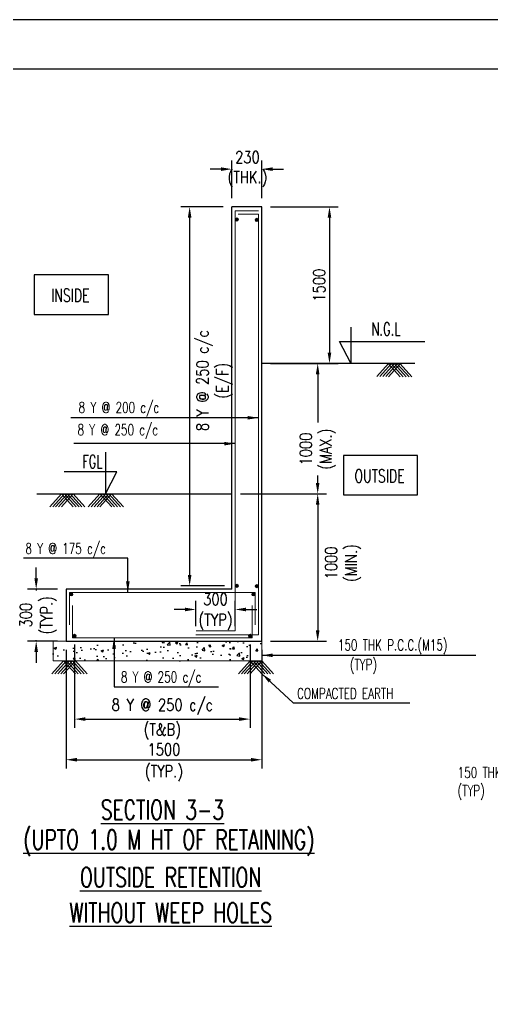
# Model space of a CAD drawing. Extents: x 345615 to 1272425, y -526289 to -156124.
# Drawn here: x 907856 to 918692, y -289113 to -266277 of the extents above; entities that cross this region are included whole.
import ezdxf
from ezdxf.enums import TextEntityAlignment as Align

# ---------------------------------------------------------------- set-up
doc = ezdxf.new("R2010")
doc.units = 0
doc.header["$LTSCALE"] = 500
doc.header["$MEASUREMENT"] = 0
doc.header["$PDMODE"] = 35
doc.header["$PDSIZE"] = -15
doc.layers.get('DEFPOINTS').update_dxf_attribs({"color": 4})
for name, color, linetype in [('BEAM', 4, 'Continuous'), ('Layer1', 7, 'Continuous'), ('LEVEL SECTION', 3, 'Continuous'), ('PCC', 7, 'Continuous'), ('S-DIM-1', 5, 'Continuous'), ('S-DIMANTION', 5, 'Continuous'), ('S-FILLING', 9, 'Continuous'), ('S-LEVEL SECTION', 3, 'Continuous'), ('S-REINF', 6, 'Continuous'), ('S-TEXT', 2, 'Continuous'), ('S-TEXT-1', 4, 'Continuous'), ('S-TITIL', 6, 'Continuous'), ('s_TITILE', 9, 'Continuous'), ('TEXT NORMAL', 4, 'Continuous')]:
    doc.layers.add(name, color=color, linetype=linetype)
doc.styles.add('ROMANS', font='simplex.shx', dxfattribs={"width": 0.8, "height": 275, "bigfont": 'bigfont.shx'})
doc.dimstyles.new('3-100', dxfattribs={"dimtxt": 250, "dimasz": 250, "dimexe": 150, "dimexo": 60, "dimgap": 75, "dimtad": 1, "dimdec": 0, "dimlfac": 0.333333, "dimzin": 0, "dimdsep": 46, "dimtxsty": 'ROMANS', "dimcen": -300, "dimclrd": 5, "dimclre": 5, "dimclrt": 4, "dimadec": 0, "dimazin": 0, "dimtfac": 1, "dimtdec": 0, "dimtix": 1, "dimtofl": 0, "dimtmove": 2, "dimatfit": 3, "dimfxl": 0, "dimtolj": 1, "dimtzin": 0, "dimarcsym": 0})
doc.dimstyles.new('dim100', dxfattribs={"dimtxt": 250, "dimasz": 250, "dimexe": 200, "dimexo": 200, "dimgap": 100, "dimtad": 1, "dimdec": 0, "dimzin": 0, "dimdsep": 46, "dimtxsty": 'ROMANS', "dimcen": 0, "dimclrd": 5, "dimclre": 5, "dimclrt": 4, "dimadec": 0, "dimazin": 0, "dimtfac": 1, "dimtdec": 0, "dimtix": 1, "dimtofl": 0, "dimtmove": 2, "dimatfit": 3, "dimfxl": 0, "dimtolj": 1, "dimtzin": 0, "dimlwd": -1, "dimlwe": -1, "dimarcsym": 0})
doc.dimstyles.new('dim33.33', dxfattribs={"dimtxt": 250, "dimasz": 250, "dimexe": 200, "dimexo": 200, "dimgap": 100, "dimtad": 1, "dimdec": 0, "dimlfac": 0.333331, "dimzin": 0, "dimdsep": 46, "dimtxsty": 'ROMANS', "dimcen": 0, "dimclrd": 5, "dimclre": 5, "dimclrt": 4, "dimadec": 0, "dimazin": 0, "dimtfac": 1, "dimtdec": 0, "dimtix": 1, "dimtofl": 0, "dimtmove": 2, "dimatfit": 3, "dimfxl": 0, "dimtolj": 1, "dimtzin": 0, "dimlwd": -1, "dimlwe": -1, "dimarcsym": 0})

# ---------------------------------------------------------------- blocks, each defined once
blk = doc.blocks.new('*D903')
at = {"layer": 'DEFPOINTS', "color": 0}
for p in [(912729, -270579, 0), (911760, -279302), (912761, -279302)]:
    blk.add_point(p, dxfattribs=at)
at = {"layer": 'S-DIM-1', "color": 5}
for p, q in [((912529, -270579), (911560, -270579)), ((911760, -270829), (911760, -279052)), ((912561, -279302), (911560, -279302))]:
    blk.add_line(p, q, dxfattribs=at)
for points in [[(911718, -270829), (911801, -270829), (911760, -270579)], [(911718, -279052), (911801, -279052), (911760, -279302)]]:
    blk.add_solid(points, dxfattribs=at)
at = {"layer": 'S-DIM-1', "color": 4, "insert": (912330, -274579), "char_height": 275, "attachment_point": 5, "rotation": 90, "style": 'ROMANS'}
blk.add_mtext('\\A1;8 Y @ 250 c/c\\P(E/F)', dxfattribs=at)
blk = doc.blocks.new('*D904')
at = {"layer": 'DEFPOINTS', "color": 0, "linetype": 'ByBlock', "ltscale": 20}
for p in [(909114, -280453), (913148, -280453), (913148, -282369)]:
    blk.add_point(p, dxfattribs=at)
at = {"layer": 'S-DIMANTION', "color": 5, "linetype": 'ByBlock', "ltscale": 20}
for p, q in [((909114, -280653), (909114, -282569)), ((913148, -280653), (913148, -282569)), ((909364, -282369), (912898, -282369))]:
    blk.add_line(p, q, dxfattribs=at)
for points in [[(909364, -282327), (909364, -282410), (909114, -282369)], [(912898, -282327), (912898, -282410), (913148, -282369)]]:
    blk.add_solid(points, dxfattribs=at)
at = {"layer": 'S-DIMANTION', "color": 4, "linetype": 'ByBlock', "lineweight": -2, "ltscale": 20, "char_height": 275, "style": 'ROMANS'}
for s, insert, attachment_point in [('\\A1;8 Y @ 250 c/c', (911131, -282269), 8), ('\\A1;(T&B)', (911131, -282469), 2)]:
    blk.add_mtext(s, dxfattribs=dict(at, insert=insert, attachment_point=attachment_point))
blk = doc.blocks.new('*D905')
at = {"layer": 'DEFPOINTS', "color": 0, "linetype": 'ByBlock', "ltscale": 20}
for p in [(912804, -279846), (911904, -280427), (912804, -280427)]:
    blk.add_point(p, dxfattribs=at)
at = {"layer": 'S-DIMANTION', "color": 5, "linetype": 'ByBlock', "ltscale": 20}
for p, q in [((911904, -280227), (911904, -279646)), ((912804, -280227), (912804, -279646)), ((911654, -279846), (911404, -279846)), ((913054, -279846), (913304, -279846))]:
    blk.add_line(p, q, dxfattribs=at)
for points in [[(911654, -279805), (911654, -279888), (911904, -279846)], [(913054, -279805), (913054, -279888), (912804, -279846)]]:
    blk.add_solid(points, dxfattribs=at)
at = {"layer": 'S-DIMANTION', "color": 4, "linetype": 'ByBlock', "lineweight": -2, "ltscale": 20, "char_height": 275, "style": 'ROMANS'}
for s, insert, attachment_point in [('\\A1;300', (912354, -279746), 8), ('\\A1;(TYP)', (912354, -279946), 2)]:
    blk.add_mtext(s, dxfattribs=dict(at, insert=insert, attachment_point=attachment_point))
blk = doc.blocks.new('*D906')
at = {"layer": 'DEFPOINTS', "color": 0}
for p in [(912729, -277185, 0), (913419, -280577, 0), (914704, -280577)]:
    blk.add_point(p, dxfattribs=at)
at = {"layer": 'S-DIM-1', "color": 5}
for p, q in [((912929, -277185), (914904, -277185)), ((914704, -277435), (914704, -280327)), ((913619, -280577), (914904, -280577))]:
    blk.add_line(p, q, dxfattribs=at)
for points in [[(914662, -277435), (914745, -277435), (914704, -277185)], [(914662, -280327), (914745, -280327), (914704, -280577)]]:
    blk.add_solid(points, dxfattribs=at)
at = {"layer": 'S-DIM-1', "color": 4, "insert": (915287, -278776), "char_height": 275, "attachment_point": 5, "rotation": 90, "style": 'ROMANS'}
blk.add_mtext('\\A1;1000\\P(MIN.)', dxfattribs=at)
blk = doc.blocks.new('*D907')
at = {"layer": 'DEFPOINTS', "color": 0}
for p in [(913419, -274185), (914704, -274185), (913419, -277185)]:
    blk.add_point(p, dxfattribs=at)
at = {"layer": 'S-DIM-1', "color": 5}
for p, q in [((913619, -274185), (914904, -274185)), ((914704, -274435), (914704, -275546)), ((914704, -276935), (914704, -276762)), ((913619, -277185), (914904, -277185))]:
    blk.add_line(p, q, dxfattribs=at)
for points in [[(914662, -274435), (914745, -274435), (914704, -274185)], [(914662, -276935), (914745, -276935), (914704, -277185)]]:
    blk.add_solid(points, dxfattribs=at)
at = {"layer": 'S-DIM-1', "color": 4, "insert": (914704, -276154), "char_height": 275, "attachment_point": 5, "rotation": 90, "style": 'ROMANS'}
blk.add_mtext('\\A1;1000\\P(MAX.)', dxfattribs=at)
blk = doc.blocks.new('*D908')
at = {"layer": 'DEFPOINTS', "color": 0, "linetype": 'ByBlock', "ltscale": 20}
for p in [(908919, -280577, 30), (913419, -280577, 30), (913419, -283304)]:
    blk.add_point(p, dxfattribs=at)
at = {"layer": 'S-DIMANTION', "color": 5, "linetype": 'ByBlock', "ltscale": 20}
for p, q in [((908919, -280777), (908919, -283504)), ((913419, -280777), (913419, -283504)), ((909169, -283304), (913169, -283304))]:
    blk.add_line(p, q, dxfattribs=at)
for points in [[(909169, -283262), (909169, -283346), (908919, -283304)], [(913169, -283262), (913169, -283346), (913419, -283304)]]:
    blk.add_solid(points, dxfattribs=at)
at = {"layer": 'S-DIMANTION', "color": 4, "linetype": 'ByBlock', "lineweight": -2, "ltscale": 20, "char_height": 275, "attachment_point": 5, "style": 'ROMANS'}
for s, insert in [('\\A1;1500', (911169, -283067)), ('\\A1;(TYP.)', (911169, -283614))]:
    blk.add_mtext(s, dxfattribs=dict(at, insert=insert))
blk = doc.blocks.new('*D909')
at = {"layer": 'DEFPOINTS', "color": 0}
for p in [(908919, -279377, 30), (908232, -280577), (908919, -280577)]:
    blk.add_point(p, dxfattribs=at)
at = {"layer": 'S-DIM-1', "color": 5, "lineweight": -3}
for p, q in [((908232, -279127), (908232, -278877)), ((908232, -279377), (908232, -279406)), ((908232, -280577), (908232, -280549)), ((908232, -280827), (908232, -281077))]:
    blk.add_line(p, q, dxfattribs=at)
at = {"layer": 'S-DIM-1', "color": 5}
for p, q in [((908719, -279377), (908032, -279377)), ((908719, -280577), (908032, -280577))]:
    blk.add_line(p, q, dxfattribs=at)
for points in [[(908190, -279127), (908274, -279127), (908232, -279377)], [(908190, -280827), (908274, -280827), (908232, -280577)]]:
    blk.add_solid(points, dxfattribs=at)
at = {"layer": 'S-DIM-1', "color": 4, "char_height": 275, "rotation": 90, "style": 'ROMANS'}
for s, insert, attachment_point in [('\\A1;300', (908132, -279977), 8), ('\\A1;(TYP.)', (908332, -279977), 2)]:
    blk.add_mtext(s, dxfattribs=dict(at, insert=insert, attachment_point=attachment_point))
blk = doc.blocks.new('*D910')
at = {"layer": 'DEFPOINTS', "color": 0}
for p in [(913419, -270579), (913419, -274185, -216), (914975, -274185)]:
    blk.add_point(p, dxfattribs=at)
at = {"layer": 'S-DIM-1', "color": 5}
for p, q in [((913619, -270579), (915175, -270579)), ((914975, -270829), (914975, -273935)), ((913619, -274185), (915175, -274185))]:
    blk.add_line(p, q, dxfattribs=at)
for points in [[(914933, -270829), (915017, -270829), (914975, -270579)], [(914933, -273935), (915017, -273935), (914975, -274185)]]:
    blk.add_solid(points, dxfattribs=at)
at = {"layer": 'S-DIM-1', "color": 4, "insert": (914737, -272382), "char_height": 275, "attachment_point": 5, "rotation": 90, "style": 'ROMANS'}
blk.add_mtext('\\A1;1500', dxfattribs=at)
blk = doc.blocks.new('*D911')
at = {"layer": 'DEFPOINTS', "color": 0}
for p in [(913419, -269713), (912729, -270579), (913419, -270579)]:
    blk.add_point(p, dxfattribs=at)
at = {"layer": 'S-DIM-1', "color": 5}
for p, q in [((912729, -270379), (912729, -269513)), ((913419, -270379), (913419, -269513)), ((912479, -269713), (912229, -269713)), ((913669, -269713), (913919, -269713))]:
    blk.add_line(p, q, dxfattribs=at)
for points in [[(912479, -269671), (912479, -269754), (912729, -269713)], [(913669, -269671), (913669, -269754), (913419, -269713)]]:
    blk.add_solid(points, dxfattribs=at)
at = {"layer": 'S-DIM-1', "color": 4, "insert": (913089, -269713), "char_height": 275, "attachment_point": 5, "style": 'ROMANS'}
blk.add_mtext('\\A1;230\\P(THK.)', dxfattribs=at)
blk = doc.blocks.new('zw$155A')
at = {"layer": 's_TITILE', "color": 7}
blk.add_lwpolyline([(0, 0), (88000, 0), (88000, 58000), (0, 58000)], close=True, dxfattribs=at)
at = {"layer": 's_TITILE', "color": 1}
blk.add_lwpolyline([(1300, 800), (78500, 800), (78500, 57200), (1300, 57200)], close=True, dxfattribs=at)

msp = doc.modelspace()

# ---------------------------------------------------------------- hatches: boundary and pattern name
at = {"layer": 'PCC'}
h = msp.add_hatch(dxfattribs=at)
h.set_pattern_fill('AR-CONC', color=256, scale=75, style=0)
h.set_pattern_definition([(50, (339594.3, -522000.4), (537.94514, -47.0641), [56.25, -618.75]), (355, (339594.3, -522000.4), (-104.0635, 564.1441), [45, -495]), (100.4514, (339639.14, -522004.3), (433.88204, 517.07966), [47.80514, -525.8566]), (46.1842, (339594.3, -521850.4), (800.4308, -124.13926), [84.375, -928.125]), (96.6356, (339661, -521860.7), (700.997, 730.5884), [71.7077, -788.7848]), (351.1842, (339594.3, -521850.4), (700.9965, 730.589), [67.5, -742.5]), (21, (339669.3, -521887.9), (447.6803, -301.96417), [56.25, -618.75]), (326, (339669.3, -521887.9), (182.4865, 543.86253), [45, -495]), (71.4514, (339706.6, -521913.04), (630.16697, 241.89787), [47.80514, -525.8566]), (37.5, (339594.31, -522000.38), (9.11989, 249.67039), [0, -489, 0, -502.5, 0, -496.875]), (7.5, (339594.31, -522000.38), (197.30215, 295.80878), [0, -286.5, 0, -477.75, 0, -189.375]), (327.5, (339427.06, -522000.38), (400.36683, -16.916154), [0, -187.5, 0, -585, 0, -776.25]), (317.5, (339352.06, -522000.38), (437.38963, 75.07874), [0, -243.75, 0, -388.5, 0, -551.25])])
h.paths.add_polyline_path([(913420.841, -281024.473), (913418.85, -280577.263), (908918.85, -280577.263), (908618.85, -280577.263), (908618.85, -281027.263), (908860.436, -281027.114), (908862.81, -281024.473), (908865.182, -281027.111), (908927.717, -281027.072), (908930.053, -281024.473), (908932.388, -281027.069), (908994.997, -281027.03), (908997.296, -281024.473), (908999.593, -281027.027), (909062.278, -281026.989), (909064.54, -281024.473), (909066.799, -281026.986), (909129.558, -281026.947), (909131.783, -281024.473), (909134.005, -281026.944)])
at = {"layer": 'S-REINF', "lineweight": 5}
for points in [[(912805.342, -270872.654, 1), (912879.992, -270872.654, 1)], [(913264.842, -270880.319, 1), (913339.492, -270880.319, 1)], [(912805.025, -279302.391, 1), (912879.675, -279302.391, 1)], [(913264.525, -279310.055, 1), (913339.175, -279310.055, 1)], [(909075.737, -279498.256, -1), (909001.087, -279498.256, -1)], [(913186.964, -279498.256, 1), (913261.613, -279498.256, 1)], [(909151.737, -280453.256, -1), (909077.087, -280453.256, -1)], [(913110.964, -280453.256, 1), (913185.613, -280453.256, 1)]]:
    msp.add_hatch(color=256, dxfattribs=at).paths.add_polyline_path(points)

# ---------------------------------------------------------------- linework, layer by layer
at = {"color": 8, "lineweight": 5, "elevation": 9.84}
msp.add_lwpolyline([(913418.85, -280577.263), (913418.85, -280577.263), (913420.841, -281024.473), (908618.85, -281027.263), (908618.85, -280577.263), (908918.85, -280577.263)], dxfattribs=at)
at = {"layer": 'BEAM', "linetype": 'ByBlock', "lineweight": -2, "ltscale": 20}
for p, q in [((912728.85, -279377.263, 9.84), (912728.85, -270578.939, 225.651)), ((912728.85, -279377.263, 9.84), (912728.85, -270578.939, 225.651)), ((913418.85, -270578.939, 225.651), (912728.85, -270578.939, 9.581)), ((913418.85, -280577.263, 9.84), (913418.85, -270578.939, 225.651)), ((912728.85, -279377.263, 9.84), (908918.85, -279377.263, 9.84)), ((908918.85, -279377.263, 9.84), (908918.85, -280577.263, 9.84)), ((908918.85, -280577.263, 9.84), (913418.85, -280577.263, 9.84))]:
    msp.add_line(p, q, dxfattribs=at)
at = {"layer": 'Layer1', "linetype": 'Continuous'}
for p, q in [((916065.691, -274484.721, 9.671), (916335.253, -274184.958, 9.671)), ((916132.934, -274484.721, 9.671), (916402.496, -274184.958, 9.671)), ((916200.177, -274484.721, 9.671), (916469.739, -274184.958, 9.671)), ((916267.42, -274484.721, 9.671), (916536.982, -274184.958, 9.671)), ((916332.874, -274494.579, 9.671), (916602.162, -274195.12, 9.671)), ((916602.752, -274494.883, 9.671), (916333.464, -274195.425, 9.671)), ((916669.721, -274494.579, 9.671), (916400.433, -274195.12, 9.671)), ((916736.964, -274494.579, 9.671), (916467.676, -274195.12, 9.671)), ((916804.207, -274494.579, 9.671), (916534.919, -274195.12, 9.671)), ((916871.45, -274494.579, 9.671), (916602.162, -274195.12, 9.671)), ((908543.702, -277484.721, 9.84), (908813.263, -277184.958, 9.84)), ((908610.945, -277484.721, 9.84), (908880.506, -277184.958, 9.84)), ((908678.188, -277484.721, 9.84), (908947.749, -277184.958, 9.84)), ((908745.431, -277484.721, 9.84), (909014.992, -277184.958, 9.84)), ((908812.674, -277484.721, 9.84), (909081.962, -277185.263, 9.84)), ((909082.551, -277485.026, 9.84), (908813.263, -277185.567, 9.84)), ((909149.52, -277484.721, 9.84), (908880.232, -277185.263, 9.84)), ((909216.763, -277484.721, 9.84), (908947.476, -277185.263, 9.84)), ((909284.006, -277484.721, 9.84), (909014.719, -277185.263, 9.84)), ((909351.25, -277484.721, 9.84), (909081.962, -277185.263, 9.84)), ((909428.75, -277484.721, 9.84), (909698.311, -277184.958, 9.84)), ((909495.993, -277484.721, 9.84), (909765.554, -277184.958, 9.84)), ((909563.236, -277484.721, 9.84), (909832.797, -277184.958, 9.84)), ((909630.479, -277484.721, 9.84), (909900.04, -277184.958, 9.84)), ((909697.722, -277484.721, 9.84), (909967.01, -277185.263, 9.84)), ((909967.599, -277485.026, 9.84), (909698.311, -277185.567, 9.84)), ((910034.568, -277484.721, 9.84), (909765.28, -277185.263, 9.84)), ((910101.811, -277484.721, 9.84), (909832.523, -277185.263, 9.84)), ((910169.054, -277484.721, 9.84), (909899.767, -277185.263, 9.84)), ((910236.297, -277484.721, 9.84), (909967.01, -277185.263, 9.84))]:
    msp.add_line(p, q, dxfattribs=at)
at = {"layer": 'S-FILLING', "color": 8, "linetype": 'ByBlock', "lineweight": -2}
for p, q in [((908593.522, -281323.932, 9.84), (908863.084, -281024.169, 9.84)), ((908660.766, -281323.932, 9.84), (908930.327, -281024.169, 9.84)), ((908728.009, -281323.932, 9.84), (908997.57, -281024.169, 9.84)), ((908795.252, -281323.932, 9.84), (909064.813, -281024.169, 9.84)), ((908862.495, -281323.932, 9.84), (909131.783, -281024.473, 9.84)), ((909132.372, -281324.236, 9.84), (908863.084, -281024.778, 9.84)), ((909199.341, -281323.932, 9.84), (908930.053, -281024.473, 9.84)), ((909266.584, -281323.932, 9.84), (908997.296, -281024.473, 9.84)), ((909333.827, -281323.932, 9.84), (909064.54, -281024.473, 9.84)), ((909401.07, -281323.932, 9.84), (909131.783, -281024.473, 9.84)), ((912882.581, -281323.932, 9.84), (913152.142, -281024.169, 9.84)), ((912949.824, -281323.932, 9.84), (913219.385, -281024.169, 9.84)), ((913017.067, -281323.932, 9.84), (913286.628, -281024.169, 9.84)), ((913084.31, -281323.932, 9.84), (913353.871, -281024.169, 9.84)), ((913151.553, -281323.932, 9.84), (913420.841, -281024.473, 9.84)), ((913421.43, -281324.236, 9.84), (913152.142, -281024.778, 9.84)), ((913488.399, -281323.932, 9.84), (913219.111, -281024.473, 9.84)), ((913555.642, -281323.932, 9.84), (913286.354, -281024.473, 9.84)), ((913622.885, -281323.932, 9.84), (913353.598, -281024.473, 9.84)), ((913690.128, -281323.932, 9.84), (913420.841, -281024.473, 9.84))]:
    msp.add_line(p, q, dxfattribs=at)
at = {"layer": 'S-LEVEL SECTION'}
for p, q in [((916939.938, -274185.263, 9.671), (913418.85, -274185.263, 9.671)), ((908249.944, -277185.263, 9.84), (912728.85, -277185.263, 9.84))]:
    msp.add_line(p, q, dxfattribs=at)
for points, elevation in [([(915466.957, -273348.439), (915466.957, -274173.999), (915207.456, -273680.449), (917170.904, -273680.449)], 2.152), ([(909824.247, -276223.979), (909824.247, -277185.263), (910087.747, -276679.39), (908877.525, -276679.39)], 9.84)]:
    msp.add_lwpolyline(points, dxfattribs=dict(at, elevation=elevation))
at = {"layer": 'S-REINF', "color": 6, "lineweight": 5}
for p, q in [((912803.85, -280340.468, 9.84), (912804.167, -270672.406, 225.753)), ((912804.167, -270672.406, 225.753), (913344.167, -270672.406, 225.753)), ((912879.167, -270747.406, 225.753), (913343.85, -270747.406, 225.753)), ((913343.85, -280427.263, 9.84), (913343.85, -270747.406, 225.753)), ((913268.85, -279452.263, 9.84), (908993.85, -279452.263, 9.84)), ((908993.85, -279452.263, 9.84), (908993.85, -280202.263, 9.84)), ((913268.85, -279452.263, 9.84), (913268.85, -280202.263, 9.84)), ((909068.85, -279752.263, 9.84), (909068.85, -280502.263, 9.84)), ((913193.85, -279752.263, 9.84), (913193.85, -280502.263, 9.84)), ((911911.71, -280340.468, 9.84), (912803.85, -280340.468, 9.84)), ((909068.85, -280502.263, 9.84), (913193.85, -280502.263, 9.84)), ((911903.85, -280427.263, 9.84), (913343.85, -280427.263, 9.84))]:
    msp.add_line(p, q, dxfattribs=at)
at = {"layer": 'S-REINF', "lineweight": 5}
for centre in [(912842.667, -270872.654, 225.753), (913302.167, -270880.319, 225.753), (912842.35, -279302.391, 9.84), (913301.85, -279310.055, 9.84), (909038.412, -279498.256, 9.84), (913224.289, -279498.256, 9.84), (909114.412, -280453.256, 9.84), (913148.289, -280453.256, 9.84)]:
    msp.add_circle(centre, 37.325, dxfattribs=at)
at = {"layer": 'S-TEXT-1', "ltscale": 0.3}
for points, elevation in [([(909891.475, -272146.753), (908186.491, -272146.753), (908186.491, -273054.321), (909891.475, -273054.321)], -20.238), ([(917002.029, -276303.729), (915297.046, -276303.729), (915297.046, -277211.298), (917002.029, -277211.298)], -236.217)]:
    msp.add_lwpolyline(points, close=True, dxfattribs=dict(at, elevation=elevation))

# ---------------------------------------------------------------- block references
at = {"xscale": 1.420454545454545, "yscale": 1.420454545454545, "zscale": 1.420454545454545}
msp.add_blockref('zw$155A', (874833.83, -348663.35), dxfattribs=at)

# ---------------------------------------------------------------- texts
at = {"layer": 'LEVEL SECTION', "style": 'ROMANS', "width": 0.65}
for s, p in [('N.G.L', (915941.17, -273539.653, 9.671)), ('FGL', (909290.639, -276591.73, 9.84))]:
    msp.add_text(s, height=300, dxfattribs=at).set_placement(p)
at = {"layer": 'S-TEXT', "color": 2, "ltscale": 11, "style": 'ROMANS', "width": 0.7}
for s, p in [('INSIDE', (909015.604, -272766.724, -92.231)), ('OUTSIDE', (916126.158, -276923.701, -308.21))]:
    msp.add_text(s, height=300, dxfattribs=at).set_placement(p, align=Align.CENTER)
at = {"layer": 'S-TEXT-1', "style": 'ROMANS', "width": 0.7}
for s, p in [('8 Y @ 200 c/c', (909208.436, -275197.28, -20.238)), ('8 Y @ 250 c/c', (909183.498, -275710.165, -20.238)), ('8 Y @ 175 c/c', (907983.121, -278441.345, -20.238)), ('8 Y @ 250 c/c', (910177.043, -281399.634, -20.238))]:
    msp.add_text(s, height=250, dxfattribs=at).set_placement(p, align=Align.MIDDLE_LEFT)
at = {"layer": 'S-TITIL', "style": 'ROMANS', "width": 0.7}
msp.add_text('%%USECTION 3-3', height=450, dxfattribs=at).set_placement((911134.004, -284456.4, -20.238), align=Align.MIDDLE_CENTER)
at = {"layer": 'S-TITIL', "color": 6, "style": 'ROMANS', "width": 0.7}
for s, p in [('%%U(UPTO 1.0 M HT OF RETAINING)', (911281.737, -285173.249, -20.238)), ('%%UOUTSIDE RETENTION', (911322.885, -286007.627, -20.238)), ('%%UWITHOUT WEEP HOLES', (911322.885, -286822.589, -20.238))]:
    msp.add_text(s, height=450, dxfattribs=at).set_placement(p, align=Align.MIDDLE)
at = {"layer": 'TEXT NORMAL', "style": 'ROMANS', "width": 0.7}
for s, p in [('150 THK P.C.C.(M15)', (915169.402, -280790.326, 9.84)), ('(TYP)', (915445.48, -281241.399, 9.84)), ('COMPACTED EARTH', (914230.439, -281904.164, 9.84)), ('150 THK P.C.C.(M15)', (917922.94, -283724.204)), ('(TYP)', (917922.94, -284140.656))]:
    msp.add_text(s, height=250, dxfattribs=at).set_placement(p)

# ---------------------------------------------------------------- dimensions: what is measured, and where the dimension line sits
at = {"layer": 'S-DIM-1'}
for base, p1, p2, angle, text, picture, middle in [((913418.85, -269712.632, 231.083), (912728.85, -270578.939, 231.083), (913418.85, -270578.939, 231.083), 180, '<>\\X(THK.)', '*D911', (913088.895, -269712.632, 231.083)), ((914703.801, -274185.263, 9.671), (913418.85, -277185.263, 9.671), (913418.85, -274185.263, 9.671), 90, '<>\\X(MAX.)', '*D907', (914703.801, -276153.982, 9.671))]:
    dim = msp.add_linear_dim(base=base, p1=p1, p2=p2, angle=angle, text=text, dimstyle='dim33.33', dxfattribs=at)
    dim.commit()
    dim.dimension.update_dxf_attribs({"geometry": picture, "text_midpoint": middle, "dimtype": 160})
for base, p1, p2, text, picture, middle in [((911759.825, -279302.391, 9.84), (912728.85, -270578.939, 9.581), (912761.232, -279302.391, 9.84), '8 Y @ 250 c/c\\X(E/F)', '*D903', (912330.059, -274579.45, 9.84)), ((914703.801, -280577.263, 9.671), (912728.85, -277185.263, 9.84), (913418.85, -280577.263, 9.84), '1000\\X(MIN.)', '*D906', (915286.792, -278776.254, 9.671))]:
    dim = msp.add_linear_dim(base=base, p1=p1, p2=p2, angle=90, text=text, dimstyle='dim33.33', override={"dimtmove": 1}, dxfattribs=at)
    dim.commit()
    dim.dimension.update_dxf_attribs({"geometry": picture, "text_midpoint": middle, "dimtype": 160})
for base, p1, p2, text, override, picture, middle in [((914974.834, -274185.263, 447.153), (913418.85, -270578.939, 447.153), (913418.85, -274185.263, 231.174), '1500', {"dimtxsty": 'ROMANS'}, '*D910', (914737.334, -272382.101, 447.153)), ((908232.065, -280577.263, -20.238), (908918.85, -279377.263, 9.84), (908918.85, -280577.263, -20.238), '300\\X(TYP.)', {"dimtad": 0, "dimtofl": 1, "dimlwd": 65533}, '*D909', (908232.065, -279977.263, -20.238))]:
    dim = msp.add_linear_dim(base=base, p1=p1, p2=p2, angle=90, text=text, dimstyle='dim33.33', override=override, dxfattribs=at)
    dim.commit()
    dim.dimension.update_dxf_attribs({"geometry": picture, "text_midpoint": middle})
at = {"layer": 'S-DIMANTION', "linetype": 'ByBlock', "lineweight": -2, "ltscale": 20}
for base, p1, p2, text, picture, middle in [((912803.85, -279846.414, 9.84), (911903.85, -280427.263, 9.84), (912803.85, -280427.263, 9.84), '<>\\X(TYP)', '*D905', (912353.85, -279846.414, 9.84)), ((913418.85, -283304.039, -20.238), (908918.85, -280577.263, 9.84), (913418.85, -280577.263, 9.84), '<>\\X(TYP.)', '*D908', (911168.85, -283304.039, -20.238))]:
    dim = msp.add_linear_dim(base=base, p1=p1, p2=p2, text=text, dimstyle='dim33.33', dxfattribs=at)
    dim.commit()
    dim.dimension.update_dxf_attribs({"geometry": picture, "text_midpoint": middle})
dim = msp.add_linear_dim(base=(913148.289, -282368.68, 9.84), p1=(909114.412, -280453.256, 9.84), p2=(913148.289, -280453.256, 9.84), text='8 Y @ 250 c/c\\X(T&B)', dimstyle='dim33.33', override={"dimtxsty": 'ROMANS'}, dxfattribs=at)
dim.commit()
dim.dimension.update_dxf_attribs({"geometry": '*D904', "text_midpoint": (911131.35, -282368.68, 9.84)})

# ---------------------------------------------------------------- leaders
for points in [[(910338.793, -279452.263, -20.238), (910338.793, -278666.345, -20.238), (907938.046, -278666.345, -20.238)], [(910021.371, -280502.263, -20.238), (910021.371, -281624.634, -20.238), (912422.118, -281624.634, -20.238)]]:
    msp.add_leader(points, dimstyle='dim100', override={"dimtad": 0, "dimarcsym": 1})
at = {"layer": 'S-DIM-1'}
for points in [[(913343.85, -275434.848, -20.238), (909031.611, -275434.848, -20.238)], [(912803.85, -276030.291, -20.238), (909094.926, -276030.292, -20.238)]]:
    msp.add_leader(points, dimstyle='dim100', dxfattribs=at)
at = {"layer": 'S-DIMANTION', "linetype": 'ByBlock', "lineweight": -2, "ltscale": 20}
msp.add_leader([(913418.85, -280900.496, 9.84), (918343.146, -280900.496, 9.84)], dimstyle='3-100', override={"dimtad": 0}, dxfattribs=at)
msp.add_leader([(913421.156, -281323.932, 9.84), (914143.803, -281994.278, 9.84), (916820.743, -281994.278, 9.84)], dimstyle='3-100', dxfattribs=at)

doc.saveas('drawing.dxf')
